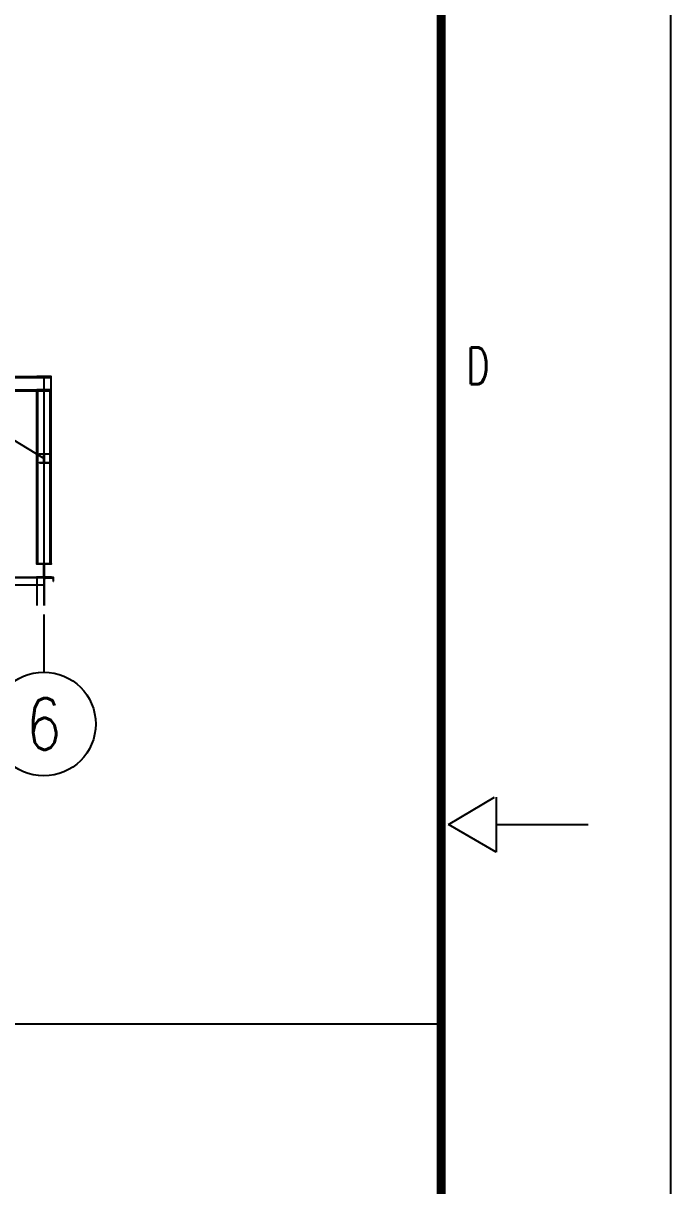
# Model space of a CAD drawing. Header units: millimetres. Extents: x 0 to 134087, y -49114 to 20834.
# Drawn here: x 27690 to 29435, y 9566 to 12702 of the extents above; entities that cross this region are included whole.
import ezdxf
from ezdxf.enums import TextEntityAlignment as Align

# ---------------------------------------------------------------- set-up
doc = ezdxf.new("R2010")
doc.units = ezdxf.units.MM
doc.header["$LTSCALE"] = 35
doc.linetypes.add('JNK-CENTER', pattern=[34, 30, -1.5, 1, -1.5])
doc.linetypes.add('JNK-PHANTOM', pattern=[15, 10, -1, 1, -1, 1, -1])
for name, color, linetype in [('CEN-R', 1, 'JNK-CENTER'), ('CON-C', 4, 'Continuous'), ('CON-G', 3, 'Continuous'), ('CON-W', 7, 'Continuous'), ('CON-Y', 2, 'Continuous'), ('Dim-W', 7, 'Continuous'), ('PHA-M', 6, 'JNK-PHANTOM')]:
    doc.layers.add(name, color=color, linetype=linetype)
doc.styles.add('ROMANS', font='ROMANS.shx', dxfattribs={"width": 0.8})
doc.styles.add('SIMPLEX', font='simplex.shx', dxfattribs={"width": 0.8})

# ---------------------------------------------------------------- blocks, each defined once
blk = doc.blocks.new('TITLE')
at = {"color": 7}
for p, q in [((841, 0), (841, 594.854)), ((823.883, 301.14), (827.42, 303.262)), ((827.558, 303.262), (827.558, 299.018)), ((827.558, 299.018), (823.883, 301.14)), ((827.561, 301.14), (834.634, 301.14))]:
    blk.add_line(p, q, dxfattribs=at)
at = {"color": 7, "const_width": 0.707}
blk.add_lwpolyline([(823.317, 17.329), (823.317, 577.171)], dxfattribs=at)
at = {"color": 7, "style": 'ROMANS', "width": 0.7}
blk.add_text('D', height=2.829, dxfattribs=at).set_placement((826.146, 336.506), align=Align.MIDDLE)
blk = doc.blocks.new('A$C4C2D22EB')
at = {"layer": 'CEN-R'}
for p, q in [((656.5, 383.9), (857.2, 262.8)), ((857.2, 49.4), (857.2, 383.9)), ((857.2, 271.2), (857.2, 254.5))]:
    blk.add_line(p, q, dxfattribs=at)
at = {"layer": 'CON-G'}
for p, q in [((669, 409), (869.7, 409)), ((669, 407.7), (869.7, 407.7)), ((669, 385.2), (869.7, 385.2)), ((669, 383.9), (869.7, 383.9)), ((857.2, 49.9), (495.5, 49.9)), ((857.2, 49.4), (495.5, 49.4)), ((856.7, 49.9), (856.7, 0)), ((857.2, 49.9), (857.2, 0))]:
    blk.add_line(p, q, dxfattribs=at)
for points in [[(869.7, 383.9), (869.7, 385.2), (859.1, 385.2, -0.414214), (857.6, 386.7), (857.6, 406.2, -0.414214), (859.1, 407.7), (869.7, 407.7), (869.7, 409), (844.6, 409), (844.6, 407.7), (855.2, 407.7, -0.414214), (856.7, 406.2), (856.7, 386.7, -0.414214), (855.2, 385.2), (844.6, 385.2), (844.6, 383.9)], [(844.6, 49.9), (844.6, 51.2), (855.2, 51.2, 0.414214), (856.7, 52.7), (856.7, 72.2, 0.414214), (855.2, 73.7), (844.6, 73.7), (844.6, 75), (869.7, 75), (869.7, 73.7), (859.1, 73.7, 0.414214), (857.6, 72.2), (857.6, 52.7, 0.414214), (859.1, 51.2), (869.7, 51.2), (869.7, 49.9)]]:
    blk.add_lwpolyline(points, format="xyb", close=True, dxfattribs=at)
blk.add_lwpolyline([(873.9, 43.7), (873.9, 49.9), (857.2, 49.9), (857.2, 43.7), (857.4, 43.7, 0.383864), (857.8, 44.1), (858.3, 48.6, -0.383864), (859.2, 49.4), (871.8, 49.4, -0.383864), (872.7, 48.6), (873.2, 44.1, 0.383864), (873.6, 43.7), (873.9, 43.7)], format="xyb", dxfattribs=at)
at = {"layer": 'CON-Y'}
for p, q in [((869.7, 75), (869.7, 409)), ((844.6, 75), (844.6, 383.9)), ((846, 75), (846, 383.9)), ((868.3, 75), (868.3, 383.9))]:
    blk.add_line(p, q, dxfattribs=at)
blk.add_lwpolyline([(848.8, 254.5), (848.8, 255.5), (855.7, 255.5, 0.414214), (856.8, 256.6), (856.8, 269.1, 0.414214), (855.7, 270.2), (848.8, 270.2), (848.8, 271.2), (865.5, 271.2), (865.5, 270.2), (858.6, 270.2, 0.414214), (857.5, 269.1), (857.5, 256.6, 0.414214), (858.6, 255.5), (865.5, 255.5), (865.5, 254.5)], format="xyb", close=True, dxfattribs=at)
at = {"layer": 'PHA-M'}
for p, q in [((844.1, 49.9), (844.1, 0)), ((58.8, 36.9), (856.7, 36.9))]:
    blk.add_line(p, q, dxfattribs=at)
blk = doc.blocks.new('col-line')
at = {"layer": 'CON-Y'}
blk.add_line((0, 3), (0, 8), dxfattribs=at)
blk.add_circle((0, 12.5), 4.5, dxfattribs=at)
at = {"layer": 'CON-C', "style": 'SIMPLEX', "width": 0.8}
blk.add_attdef('1', text='', height=4.5, dxfattribs=at).set_placement((0, 12.5), align=Align.MIDDLE_CENTER)

msp = doc.modelspace()

# ---------------------------------------------------------------- linework, layer by layer
at = {"layer": 'CON-C'}
msp.add_line((24199.3805, 10002.5023), (28816.0976, 10002.5023), dxfattribs=at)

# ---------------------------------------------------------------- block references
at = {"linetype": 'ByBlock', "xscale": 34.99999999649994, "yscale": 34.99999999649994, "zscale": 34.99999999649994}
msp.add_blockref('TITLE', (0, 0), dxfattribs=at)
at = {"layer": 'CON-W'}
ref = msp.add_blockref('col-line', (27744.8912, 11200.2716), dxfattribs=dict(at, xscale=31.11111111111111, yscale=31.11111111111111, zscale=31.11111111111111, rotation=180))
ref.add_attrib('1', '6', dxfattribs={"layer": 'CON-C', "height": 140, "style": 'SIMPLEX', "width": 0.8}).set_placement((27744.8912, 10811.3827), align=Align.MIDDLE_CENTER)
at = {"layer": 'Dim-W', "ltscale": 0.5, "xscale": 1.50908133744, "yscale": 1.50908133744, "zscale": 1.50908133744}
msp.add_blockref('A$C4C2D22EB', (26452.1312, 11131.1401), dxfattribs=at)

doc.saveas('drawing.dxf')
